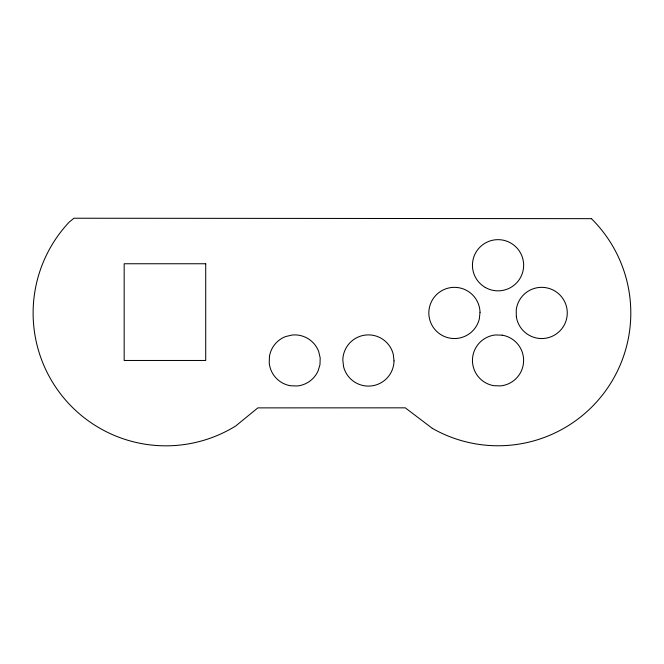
<?xml version="1.0" encoding="UTF-8"?>
<svg xmlns="http://www.w3.org/2000/svg" width="664" height="664" viewBox="0 0 664 664"><rect width="100%" height="100%" fill="white"/><g stroke="black" fill="none" stroke-linecap="round" stroke-linejoin="round"><path stroke-width="1" d="M591.425 218.655L73.928 218.232L69.214 222.083A132.75 132.75 0 0 0 235.737 425.956L257.856 407.879L405.281 407.837L432.281 428.33M432.281 428.33A132.75 132.75 0 0 0 630.8 313.018L630.8 312.321A132.75 132.75 0 0 0 591.425 218.655M269.451 356.361L269.235 363.042A25.605 25.605 0 0 0 290.583 385.759L297.264 385.975A25.605 25.605 0 0 0 318.048 371.027L319.982 364.627L320.189 357.946L318.662 351.439A25.605 25.605 0 0 0 292.168 335.021L285.661 336.548A25.605 25.605 0 0 0 269.451 356.361M480.022 312.304L479.317 318.952A25.605 25.605 0 0 1 438.472 332.963A25.605 25.605 0 0 1 443.029 290.019A25.605 25.605 0 0 1 480.022 312.304M205.715 263.749L124.168 263.749L124.168 360.469L205.715 360.469L205.715 263.749M502.167 335.162L495.485 334.955A25.605 25.605 0 0 0 493.933 385.701L500.606 385.9A25.605 25.605 0 0 0 502.167 335.162M394.026 360.959L393.271 354.31A25.605 25.605 0 0 0 342.823 360.037L343.578 366.677A25.605 25.605 0 0 0 394.026 360.959M516.326 316.587L516.243 309.905A25.605 25.605 0 0 1 555.17 291.189A25.605 25.605 0 0 1 555.677 334.374A25.605 25.605 0 0 1 516.326 316.587M485.243 287.429A25.605 25.605 0 0 0 523.647 265.251A25.605 25.605 0 0 0 485.243 243.082A25.605 25.605 0 0 0 485.243 287.429"/></g></svg>
